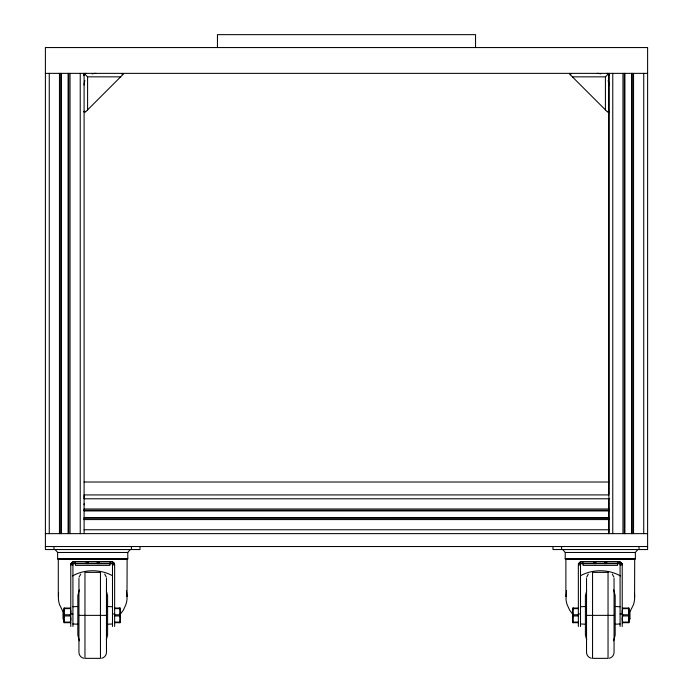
<?xml version="1.0" encoding="UTF-8"?>
<svg xmlns="http://www.w3.org/2000/svg" width="693" height="693" viewBox="0 0 693 693"><rect width="100%" height="100%" fill="white"/><g stroke="black" fill="none" stroke-linecap="round" stroke-linejoin="round"><path stroke-width="1.04" d="M84.104 519.334L84.104 518.182L608.896 518.277M84.104 510.256L84.104 509.528M84.104 504.816L84.104 503.776M84.104 498.44L84.104 494.932L608.896 494.915L608.896 73.363L608.896 533.636L608.896 498.44M122.817 74.653L122.817 74.012L122.817 74.653L85.395 112.075L84.745 112.075M119.603 615.15L123.38 610.109L125.84 604.712A58.42 38.011 0 0 0 126.992 599.28L127.122 559.095L127.807 558.887L127.763 552.468L130.345 549.428M570.183 74.653L570.183 74.012L570.183 74.653L607.605 112.075L608.255 112.075M630.145 611.417L633.428 604.712A58.42 38.011 0 0 0 634.58 599.28L634.701 559.095L635.394 558.887L635.351 552.468L637.932 549.428M127.122 596.656L126.447 590.627M634.701 596.656L634.45 592.905M62.855 611.417L59.572 604.712A58.42 38.011 0 0 1 58.42 599.28L58.55 592.905M573.397 615.15L569.62 610.109L567.16 604.712A58.42 38.011 0 0 1 566.008 599.28L566.553 590.627M127.122 559.095L58.299 559.095L57.606 558.887L57.649 552.468L55.068 549.428M634.701 559.095L565.878 559.095L565.193 558.887L565.237 552.468L562.655 549.428M70.781 564.734L71.803 562.525L74.082 561.547L111.33 561.547L114.016 563.002L114.648 564.942L114.648 626.489M578.36 564.734L579.391 562.525L581.67 561.547L618.918 561.547L621.604 563.002L622.227 564.942L622.227 626.489M79.374 589.882L77.824 595.573L77.824 635.152L79.374 640.843M106.298 639.89L107.588 635.152L107.588 595.573L106.298 590.834M586.702 590.834L585.412 595.573L585.412 635.152L586.702 639.89M613.626 640.843L615.176 635.152L615.176 595.573L613.626 589.882M79.054 577.191L80.709 574.107M586.642 577.191L588.288 574.107M578.43 564.734A4.47 3.196 59 0 1 578.655 563.73L580.145 561.962A6.116 4.47 -90 0 1 581.799 561.547M63.834 611.061L63.028 611.867L63.028 618.849L63.834 619.663M605.413 109.884L605.413 76.845L608.333 73.934M72.574 575.918C84.641 569.083 100.372 569.048 112.517 575.727M580.483 575.727C592.628 569.048 608.359 569.083 620.426 575.918M101.628 658.263C104.383 657.735 106.505 655.128 106.471 652.321L106.471 578.395M609.208 658.263C611.971 657.735 614.093 655.128 614.059 652.321L614.059 578.395M72.921 606.756L77.824 606.505M107.588 624.22L112.491 623.969M580.509 606.756L585.412 606.505M615.176 624.22L620.079 623.969M45.391 73.363L647.609 73.363M84.667 73.934L87.587 76.845L120.625 76.845M572.375 76.845L605.413 76.845M84.104 482.016L608.896 482.016M84.104 498.787L608.896 498.787M84.104 508.983L608.896 508.983M84.104 510.273L608.896 510.273M84.104 510.932L608.896 510.932M84.104 517.619L608.896 517.619M84.104 519.568L608.896 519.568M84.104 529.764L608.896 529.764M45.391 533.636L647.609 533.636M45.391 546.534L647.609 546.534M57.649 552.468L127.763 552.468M565.237 552.468L635.351 552.468M57.606 558.887L127.807 558.887M565.193 558.887L635.394 558.887M72.219 563.14L112.569 563.14M580.431 563.14L620.781 563.14M114.57 564.734A4.47 3.196 -59 0 0 114.345 563.73L71.024 563.695L72.566 561.962A6.116 4.47 90 0 1 74.212 561.547M578.603 563.695L621.976 563.695L620.434 561.962A6.116 4.47 -90 0 0 618.788 561.547M72.921 564.977L70.773 564.977L70.773 626.489M112.491 564.977L114.64 564.734M580.509 564.977L578.352 564.977L578.352 626.489M620.079 564.977L622.219 564.734M70.721 608.047L63.929 608.047L63.886 622.678L70.721 622.678M114.648 608.047L120.106 608.047M572.894 608.047L578.352 608.047M622.279 608.047L629.071 608.047L629.114 622.678L622.279 622.678M64.362 622.678L64.362 622.097A14.614 12.656 0 0 1 63.869 619.022A14.614 12.656 0 0 1 64.371 615.947L64.362 614.786A14.614 12.656 0 0 1 63.869 611.711A14.614 12.656 0 0 1 64.371 608.636L70.296 608.627A14.614 12.656 0 0 1 70.79 611.702A14.614 12.656 0 0 1 70.288 614.778L70.296 615.938A14.614 12.656 0 0 1 70.79 619.022A14.614 12.656 0 0 1 70.288 622.097L70.296 622.678M114.648 608.627L119.681 608.627A14.614 12.656 0 0 1 120.166 611.702A14.614 12.656 0 0 1 119.664 614.778L119.681 615.938A14.614 12.656 0 0 1 120.166 619.022A14.614 12.656 0 0 1 119.664 622.097L119.681 622.678M573.319 622.678L573.319 622.097A14.614 12.656 0 0 1 572.834 619.022A14.614 12.656 0 0 1 573.336 615.947L573.319 614.786A14.614 12.656 0 0 1 572.834 611.711A14.614 12.656 0 0 1 573.336 608.636L578.352 608.627M622.704 622.678L622.704 622.097A14.614 12.656 0 0 1 622.21 619.022A14.614 12.656 0 0 1 622.712 615.947L622.704 614.786A14.614 12.656 0 0 1 622.21 611.711A14.614 12.656 0 0 1 622.712 608.636L628.638 608.627A14.614 12.656 0 0 1 629.131 611.702A14.614 12.656 0 0 1 628.629 614.778L628.638 615.938A14.614 12.656 0 0 1 629.131 619.022A14.614 12.656 0 0 1 628.629 622.097L628.638 622.678M70.773 613.981L72.921 613.981M112.491 613.981L114.648 613.981M578.352 613.981L580.509 613.981M620.079 613.981L622.227 613.981M64.362 614.786L70.296 614.786M114.648 614.786L119.681 614.786M573.319 614.786L578.352 614.786M622.704 614.786L628.638 614.786M78.959 615.367L106.453 615.367M586.547 615.367L614.041 615.367M64.362 615.938L70.296 615.938M114.648 615.938L119.681 615.938M573.319 615.938L578.352 615.938M622.704 615.938L628.638 615.938M64.362 622.097L70.296 622.097M114.648 622.097L119.681 622.097M573.319 622.097L578.352 622.097M622.704 622.097L628.638 622.097M114.648 622.678L120.106 622.678M572.894 622.678L578.352 622.678M615.176 606.505L620.079 606.756M580.509 623.969L585.412 624.22M107.588 606.505L112.491 606.756M72.921 623.969L77.824 624.22M591.372 658.263C588.617 657.735 586.495 655.128 586.529 652.321L586.529 578.395M83.792 658.263C81.029 657.735 78.907 655.128 78.941 652.321L78.941 578.395M113.609 562.525L112.855 561.962A6.116 4.47 90 0 0 111.201 561.547M113.687 562.595L114.397 563.695M612.291 574.107L613.946 577.191M104.712 574.107L106.358 577.191M643.736 73.363L643.736 533.636M639.007 546.534L639.007 549.549M633.541 73.363L633.541 533.636M632.25 73.363L632.25 533.636M631.6 73.363L631.6 533.636M628.638 608.047L628.638 608.627M624.904 73.363L624.904 533.636M624.254 73.363L624.254 533.636M622.964 73.363L622.964 533.636M622.704 608.047L622.704 608.627M620.079 563.695L620.079 626.489M617.887 561.538L617.887 563.695M617.498 563.14L617.498 565.375L583.09 565.375L583.09 563.14M612.768 73.363L612.768 533.636M606.739 561.538L606.739 563.695M605.673 561.538L605.673 563.695M604.807 561.538L604.807 563.695M595.772 561.538L595.772 563.695M594.915 561.538L594.915 563.695M593.84 561.538L593.84 563.695M582.692 561.538L582.692 563.695M580.509 563.695L580.509 626.489M573.319 608.047L573.319 608.627M572.851 608.047L572.851 622.678M565.878 559.095L565.878 596.595M561.581 546.534L561.581 549.549M552.979 546.534L552.979 549.549L647.609 549.549L647.609 47.557L45.391 47.557L45.391 549.549L140.021 549.549L140.021 546.534M475.545 47.557L475.545 34.65L217.455 34.65L217.455 47.557M131.419 546.534L131.419 549.549M120.149 608.047L120.149 622.678M119.681 608.047L119.681 608.627M112.491 563.695L112.491 626.489M110.308 561.538L110.308 563.695M109.91 563.14L109.91 565.375L75.502 565.375L75.502 563.14M99.16 561.538L99.16 563.695M98.085 561.538L98.085 563.695M97.228 561.538L97.228 563.695M88.193 561.538L88.193 563.695M87.587 76.845L87.587 109.884M87.327 561.538L87.327 563.695M86.261 561.538L86.261 563.695M84.104 73.363L84.104 533.636M80.232 73.363L80.232 533.636M75.113 561.538L75.113 563.695M72.921 563.695L72.921 626.489M70.296 608.047L70.296 608.627M70.036 73.363L70.036 533.636M68.746 73.363L68.746 533.636M68.096 73.363L68.096 533.636M64.362 608.047L64.362 608.627M61.4 73.363L61.4 533.636M60.75 73.363L60.75 533.636M59.459 73.363L59.459 533.636M58.299 559.095L58.299 596.595M53.993 546.534L53.993 549.549M49.264 73.363L49.264 533.636M70.686 564.665A4.47 3.318 54.2 0 1 70.972 563.652M622.028 563.652A4.47 3.318 -54.2 0 1 622.314 564.665M85.464 111.512A2.997 1.187 -0.6 0 1 84.589 111.261M84.217 75.216A4.886 3.049 14.7 0 1 84.468 73.856M84.598 73.735A4.86 3.032 75.2 0 1 86.045 73.493M84.104 84.979A11.616 11.616 0 0 1 84.91 80.734M92.299 73.882A11.616 11.616 0 0 1 95.721 73.363M86.036 73.363A1.932 1.932 0 0 0 84.104 75.303A4.86 2.911 0.2 0 1 84.884 74.021M121.925 74.056A2.997 1.499 -35.7 0 1 122.86 73.952M83.81 111.287A6.298 4.453 0 0 1 83.524 111.833M83.524 74.905A6.298 4.453 0 0 1 83.68 75.173M83.498 74.861A6.211 4.392 0 0 1 83.714 75.242M608.411 111.261A2.997 1.187 0.6 0 1 607.536 111.512M608.532 73.856A4.886 3.049 -14.7 0 1 608.783 75.216M606.955 73.493A4.86 3.032 -75.2 0 1 608.402 73.735M597.279 73.363A11.616 11.616 0 0 1 600.701 73.882M608.09 80.734A11.616 11.616 0 0 1 608.896 84.979M606.964 73.363A1.932 1.932 0 0 1 608.896 75.303A4.86 2.911 -0.2 0 0 608.116 74.021M570.131 73.952A2.997 1.499 35.7 0 1 571.075 74.056M609.476 111.833A6.298 4.453 0 0 1 609.19 111.287M609.32 75.173A6.298 4.453 0 0 1 609.476 74.905M609.286 75.242A6.211 4.392 0 0 1 609.502 74.861M629.972 618.858L629.166 619.663L629.166 611.07L629.972 611.867L629.972 618.849M100.45 572.375L84.962 572.375L84.962 658.35L100.45 658.35L100.45 572.375M608.038 572.375L592.55 572.375L592.55 658.35L608.038 658.35L608.038 572.375"/></g></svg>
